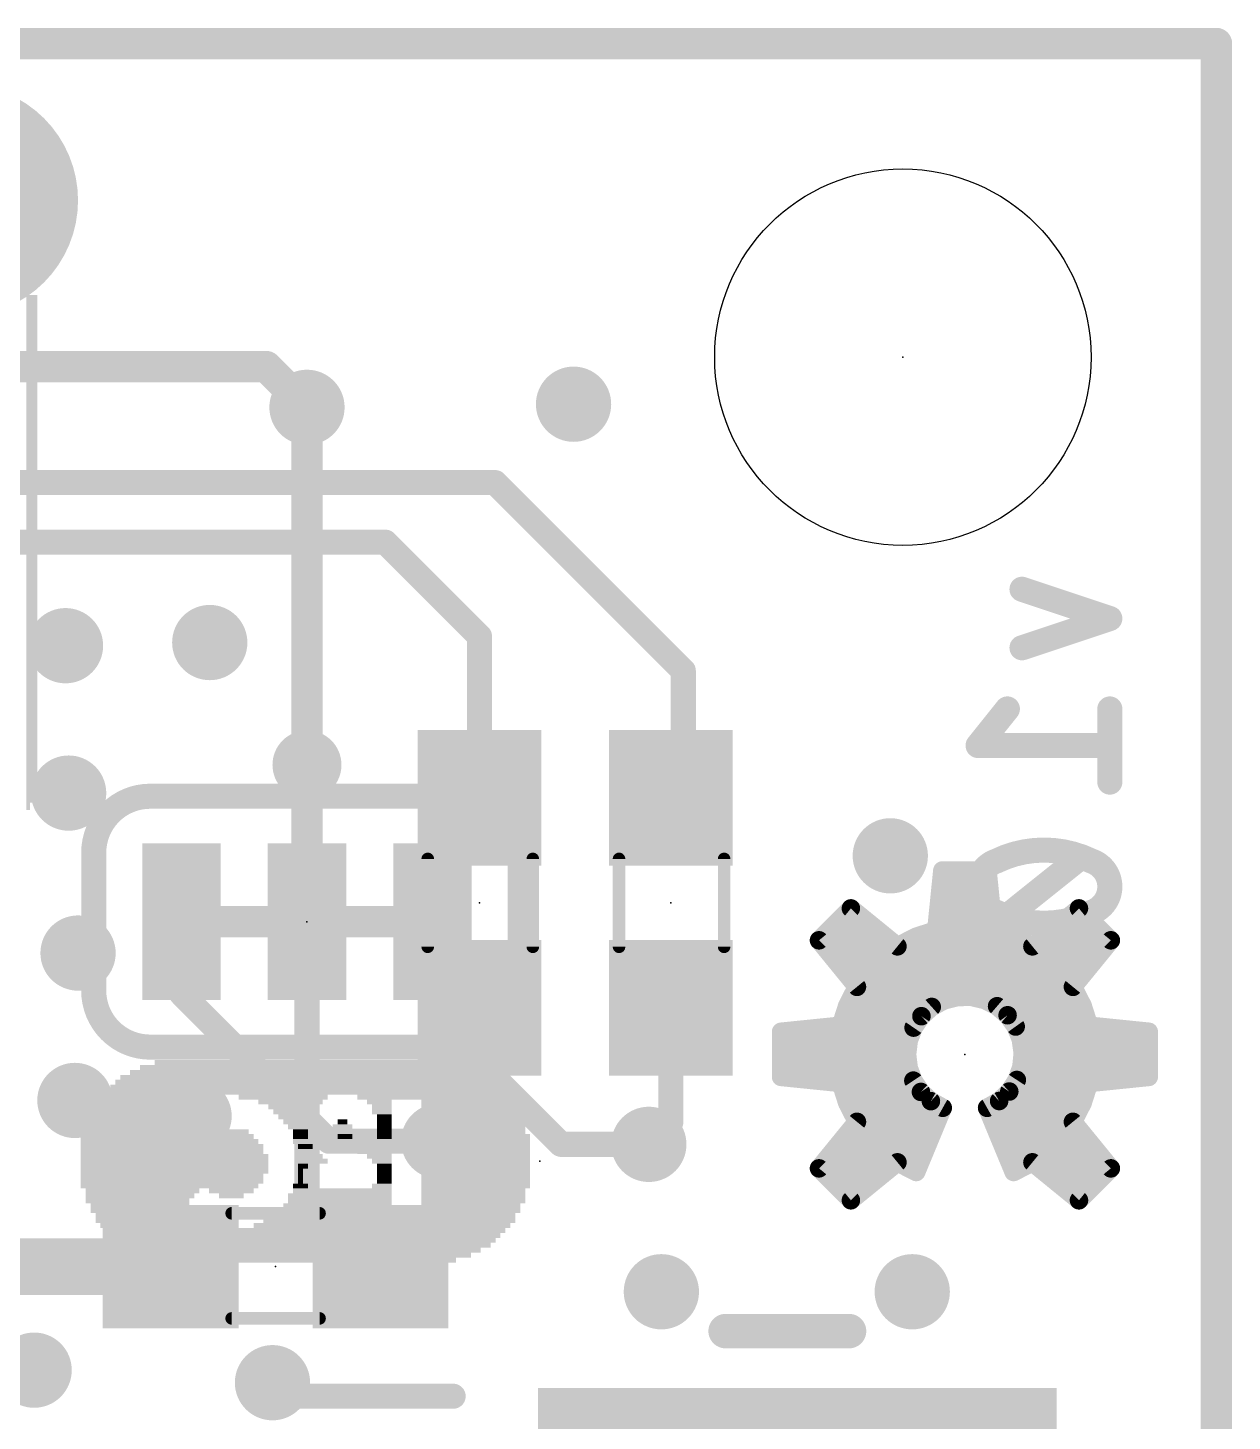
# Model space of a CAD drawing. Extents: x -28 to 74, y -69 to 26.
# Drawn here: x 15.77 to 25.53, y 14.24 to 25.53 of the extents above; entities that cross this region are included whole.
import ezdxf

# ---------------------------------------------------------------- set-up
doc = ezdxf.new("R2010")
doc.units = 0
for name, color, linetype in [('1', 12, 'CONTINUOUS'), ('16', 140, 'CONTINUOUS'), ('17', 183, 'CONTINUOUS'), ('18', 110, 'CONTINUOUS'), ('20', 53, 'CONTINUOUS'), ('21', 41, 'CONTINUOUS'), ('22', 40, 'CONTINUOUS'), ('23', 53, 'CONTINUOUS'), ('24', 53, 'CONTINUOUS'), ('51', 53, 'CONTINUOUS')]:
    doc.layers.add(name, color=color, linetype=linetype)

# ---------------------------------------------------------------- blocks, each defined once
blk = doc.blocks.new('RECT')
blk.add_solid([(-0.5, -0.5), (0.5, -0.5), (-0.5, 0.5), (0.5, 0.5)])
blk = doc.blocks.new('ROUNDP')
at = {"const_width": 0.5}
blk.add_lwpolyline([(0, -0.25, 1), (0, 0.25, 1), (0, -0.25)], format="xyb", dxfattribs=at)
blk = doc.blocks.new('ROUNDV')
at = {"const_width": 0.5}
blk.add_lwpolyline([(0, -0.25, 1), (0, 0.25, 1), (0, -0.25)], format="xyb", dxfattribs=at)

msp = doc.modelspace()

# ---------------------------------------------------------------- linework, layer by layer
at = {"layer": '1'}
for points, const_width in [([(25.4, 25.4), (0, 25.4)], 0.254), ([(25.4, 0), (25.4, 25.4)], 0.254), ([(8.9154, 22.7838), (17.7038, 22.7838)], 0.254), ([(17.7038, 22.7838), (18.034, 22.4536)], 0.254), ([(11.684, 21.844), (19.558, 21.844)], 0.2032), ([(19.558, 21.844), (21.082, 20.32)], 0.2032), ([(12.2428, 21.3614), (18.669, 21.3614)], 0.2032), ([(18.669, 21.3614), (19.431, 20.5994)], 0.2032), ([(19.431, 20.5994), (19.431, 19.2904)], 0.2032), ([(21.082, 20.32), (21.082, 19.392)], 0.2032), ([(18.034, 16.09), (18.034, 19.558)], 0.2032), ([(21.082, 19.392), (20.9804, 19.2904)], 0.2032), ([(19.431, 17.5904), (19.431, 16.8402)], 0.2032), ([(20.9804, 17.5904), (20.9804, 16.6624)], 0.2032), ([(19.431, 16.8402), (19.1008, 16.51)], 0.2032), ([(20.9804, 16.6624), (20.8026, 16.4846)], 0.2032), ([(15.5448, 15.494), (15.0114, 16.0274)], 0.4572), ([(18.63, 15.494), (18.034, 16.09)], 0.2032), ([(16.93, 15.494), (15.5448, 15.494)], 0.4572)]:
    msp.add_lwpolyline(points, dxfattribs=dict(at, const_width=const_width))
for points, const_width in [([(25.4635, 25.4, 1), (25.3365, 25.4)], 0.127), ([(25.4, 25.3365, 1), (25.4, 25.4635)], 0.127), ([(17.7487, 22.8287, 1), (17.6589, 22.7389)], 0.127), ([(17.7038, 22.7203, 1), (17.7038, 22.8473)], 0.127), ([(17.9891, 22.4087, 1), (18.0789, 22.4985)], 0.127), ([(19.5939, 21.8799, 1), (19.5221, 21.8081)], 0.1016), ([(19.558, 21.7932, 1), (19.558, 21.8948)], 0.1016), ([(18.7049, 21.3973, 1), (18.6331, 21.3255)], 0.1016), ([(18.669, 21.3106, 1), (18.669, 21.4122)], 0.1016), ([(19.4818, 20.5994, 1), (19.3802, 20.5994)], 0.1016), ([(19.3951, 20.5635, 1), (19.4669, 20.6353)], 0.1016), ([(21.1328, 20.32, 1), (21.0312, 20.32)], 0.1016), ([(21.0461, 20.2841, 1), (21.1179, 20.3559)], 0.1016), ([(18.0848, 19.558, 1), (17.9832, 19.558)], 0.1016), ([(21.0312, 19.392, 1), (21.1328, 19.392)], 0.1016), ([(21.1179, 19.3561, 1), (21.0461, 19.4279)], 0.1016), ([(19.3802, 19.2904, 1), (19.4818, 19.2904)], 0.1016), ([(20.9445, 19.3263, 1), (21.0163, 19.2545)], 0.1016), ([(19.4818, 17.5904, 1), (19.3802, 17.5904)], 0.1016), ([(21.0312, 17.5904, 1), (20.9296, 17.5904)], 0.1016), ([(19.4669, 16.8043, 1), (19.3951, 16.8761)], 0.1016), ([(19.3802, 16.8402, 1), (19.4818, 16.8402)], 0.1016), ([(20.9296, 16.6624, 1), (21.0312, 16.6624)], 0.1016), ([(21.0163, 16.6265, 1), (20.9445, 16.6983)], 0.1016), ([(19.0649, 16.5459, 1), (19.1367, 16.4741)], 0.1016), ([(20.7667, 16.5205, 1), (20.8385, 16.4487)], 0.1016), ([(18.0699, 16.1259, 1), (17.9981, 16.0541)], 0.1016), ([(17.9832, 16.09, 1), (18.0848, 16.09)], 0.1016), ([(16.93, 15.3797, 1), (16.93, 15.6083)], 0.2286), ([(18.5941, 15.4581, 1), (18.6659, 15.5299)], 0.1016)]:
    msp.add_lwpolyline(points, format="xyb", dxfattribs=dict(at, const_width=const_width))
at = {"layer": '16'}
for points, const_width in [([(25.4, 25.4), (0, 25.4)], 0.254), ([(25.4, 0), (25.4, 25.4)], 0.254), ([(18.034, 22.4536), (18.034, 19.558)], 0.254), ([(23.8252, 20.9804), (24.5364, 20.7433)], 0.2032), ([(24.5364, 20.7433), (23.8252, 20.5063)], 0.2032), ([(23.7067, 20.011), (23.4696, 19.7146)], 0.2032), ([(24.5364, 20.011), (24.5364, 19.4183)], 0.2032), ([(23.4696, 19.7146), (24.5364, 19.7146)], 0.2032), ([(18.034, 19.558), (18.034, 18.288)], 0.254), ([(24.2993, 18.8087), (23.7067, 18.3346)], 0.2032), ([(17.018, 18.288), (17.018, 17.7038)], 0.2032), ([(19.05, 17.526), (19.05, 18.288)], 0.2032), ([(18.2118, 16.51), (17.018, 17.7038)], 0.2032), ([(20.0914, 16.4846), (19.05, 17.526)], 0.2032), ([(19.1008, 16.51), (18.2118, 16.51)], 0.2032), ([(20.8026, 16.4846), (20.0914, 16.4846)], 0.2032)]:
    msp.add_lwpolyline(points, dxfattribs=dict(at, const_width=const_width))
for points, const_width in [([(25.4635, 25.4, 1), (25.3365, 25.4)], 0.127), ([(25.4, 25.3365, 1), (25.4, 25.4635)], 0.127), ([(18.0975, 22.4536, 1), (17.9705, 22.4536)], 0.127), ([(23.8413, 21.0286, 1), (23.8091, 20.9322)], 0.1016), ([(24.5525, 20.6951, 1), (24.5203, 20.7915)], 0.1016), ([(24.5203, 20.6951, 1), (24.5525, 20.7915)], 0.1016), ([(23.8091, 20.5545, 1), (23.8413, 20.4581)], 0.1016), ([(23.7463, 19.9792, 1), (23.667, 20.0427)], 0.1016), ([(24.5872, 20.011, 1), (24.4856, 20.011)], 0.1016), ([(23.4696, 19.7654, 1), (23.4696, 19.6638)], 0.1016), ([(23.4299, 19.7464, 1), (23.5093, 19.6829)], 0.1016), ([(24.5364, 19.6638, 1), (24.5364, 19.7654)], 0.1016), ([(18.0975, 19.558, 1), (17.9705, 19.558)], 0.127), ([(17.9705, 19.558, 1), (18.0975, 19.558)], 0.127), ([(24.4856, 19.4183, 1), (24.5872, 19.4183)], 0.1016), ([(24.003, 18.868, 0.1139), (23.6178, 18.7791)], 0.2032), ([(24.3882, 18.7791, 0.1139), (24.003, 18.868)], 0.2032), ([(24.003, 18.9188, 1), (24.003, 18.8172)], 0.1016), ([(24.003, 18.8172, 1), (24.003, 18.9188)], 0.1016), ([(23.6178, 18.7791, 0.3205), (23.4696, 18.5716)], 0.2032), ([(23.5955, 18.8247, 1), (23.64, 18.7334)], 0.1016), ([(23.6342, 18.731, 1), (23.6013, 18.8271)], 0.1016), ([(24.3311, 18.769, 1), (24.2676, 18.8484)], 0.1016), ([(24.5364, 18.5716, 0.3205), (24.3882, 18.7791)], 0.2032), ([(24.4047, 18.8271, 1), (24.3718, 18.731)], 0.1016), ([(24.366, 18.7334, 1), (24.4105, 18.8247)], 0.1016), ([(23.4696, 18.5716, 0.3205), (23.6178, 18.3642)], 0.2032), ([(23.5204, 18.5716, 1), (23.4188, 18.5716)], 0.1016), ([(23.4188, 18.5716, 1), (23.5204, 18.5716)], 0.1016), ([(24.3882, 18.3642, 0.3205), (24.5364, 18.5716)], 0.2032), ([(24.5872, 18.5716, 1), (24.4856, 18.5716)], 0.1016), ([(24.4856, 18.5716, 1), (24.5872, 18.5716)], 0.1016), ([(23.64, 18.4099, 1), (23.5955, 18.3185)], 0.1016), ([(23.6178, 18.3642, 0.1139), (24.003, 18.2753)], 0.2032), ([(23.6013, 18.3161, 1), (23.6342, 18.4123)], 0.1016), ([(23.6749, 18.3742, 1), (23.7384, 18.2949)], 0.1016), ([(24.003, 18.2753, 0.1139), (24.3882, 18.3642)], 0.2032), ([(24.3718, 18.4123, 1), (24.4047, 18.3161)], 0.1016), ([(24.4105, 18.3185, 1), (24.366, 18.4099)], 0.1016), ([(17.0688, 18.288, 1), (16.9672, 18.288)], 0.1016), ([(17.9705, 18.288, 1), (18.0975, 18.288)], 0.127), ([(19.1008, 18.288, 1), (18.9992, 18.288)], 0.1016), ([(24.003, 18.3261, 1), (24.003, 18.2245)], 0.1016), ([(24.003, 18.2245, 1), (24.003, 18.3261)], 0.1016), ([(17.0539, 17.7397, 1), (16.9821, 17.6679)], 0.1016), ([(16.9672, 17.7038, 1), (17.0688, 17.7038)], 0.1016), ([(19.0859, 17.5619, 1), (19.0141, 17.4901)], 0.1016), ([(18.9992, 17.526, 1), (19.1008, 17.526)], 0.1016), ([(18.2118, 16.5608, 1), (18.2118, 16.4592)], 0.1016), ([(18.1759, 16.4741, 1), (18.2477, 16.5459)], 0.1016), ([(19.1008, 16.4592, 1), (19.1008, 16.5608)], 0.1016), ([(20.0914, 16.5354, 1), (20.0914, 16.4338)], 0.1016), ([(20.0555, 16.4487, 1), (20.1273, 16.5205)], 0.1016), ([(20.8026, 16.4338, 1), (20.8026, 16.5354)], 0.1016)]:
    msp.add_lwpolyline(points, format="xyb", dxfattribs=dict(at, const_width=const_width))
at = {"layer": '20', "const_width": 0.2032}
for points in [[(25.4, 25.4), (0, 25.4)], [(25.4, 0), (25.4, 25.4)]]:
    msp.add_lwpolyline(points, dxfattribs=at)
at = {"layer": '20', "const_width": 0.1016}
for points in [[(25.4508, 25.4, 1), (25.3492, 25.4)], [(25.4, 25.3492, 1), (25.4, 25.4508)]]:
    msp.add_lwpolyline(points, format="xyb", dxfattribs=at)
at = {"layer": '20'}
msp.add_circle((22.86, 22.86), 1.524, dxfattribs=at)
at = {"layer": '21'}
for points, const_width in [([(23.1801, 18.7024), (23.1309, 18.2185)], 0.15), ([(23.5457, 18.7024), (23.1801, 18.7024)], 0.15), ([(23.5949, 18.2185), (23.5457, 18.7024)], 0.15), ([(23.1697, 18.6), (23.5561, 18.6)], 0.15), ([(23.1545, 18.45), (23.5714, 18.45)], 0.15), ([(22.4394, 18.3956), (22.1809, 18.1371)], 0.15), ([(22.8164, 18.0882), (22.4394, 18.3956)], 0.15), ([(24.2864, 18.3956), (23.9094, 18.0882)], 0.15), ([(24.5449, 18.1371), (24.2864, 18.3956)], 0.15), ([(22.3438, 18.3), (22.5566, 18.3)], 0.15), ([(23.1309, 18.2185), (22.9683, 18.1664)], 0.15), ([(23.1392, 18.3), (23.5866, 18.3)], 0.15), ([(23.7576, 18.1664), (23.5949, 18.2185)], 0.15), ([(24.1692, 18.3), (24.382, 18.3)], 0.15), ([(22.1809, 18.1371), (22.4883, 17.7601)], 0.15), ([(22.1938, 18.15), (22.7406, 18.15)], 0.15), ([(22.9683, 18.1664), (22.8164, 18.0882)], 0.15), ([(22.9364, 18.15), (23.7894, 18.15)], 0.15), ([(23.9094, 18.0882), (23.7576, 18.1664)], 0.15), ([(23.9852, 18.15), (24.532, 18.15)], 0.15), ([(24.2375, 17.7601), (24.5449, 18.1371)], 0.15), ([(22.2927, 18), (24.4332, 18)], 0.15), ([(22.4883, 17.7601), (22.4101, 17.6082)], 0.15), ([(22.415, 17.85), (24.3108, 17.85)], 0.15), ([(24.3157, 17.6082), (24.2375, 17.7601)], 0.15), ([(22.4574, 17.7), (24.2685, 17.7)], 0.15), ([(23.094, 17.5975), (23.193, 17.6503)], 0.15), ([(23.193, 17.6503), (23.3017, 17.6782)], 0.15), ([(23.3017, 17.6782), (23.4139, 17.6794)], 0.15), ([(23.4139, 17.6794), (23.5232, 17.6539)], 0.15), ([(23.5232, 17.6539), (23.6232, 17.6032)], 0.15), ([(22.4101, 17.6082), (22.358, 17.4456)], 0.15), ([(22.3915, 17.55), (23.0411, 17.55)], 0.15), ([(23.0105, 17.5226), (23.094, 17.5975)], 0.15), ([(23.6232, 17.6032), (23.7084, 17.5302)], 0.15), ([(23.6853, 17.55), (24.3344, 17.55)], 0.15), ([(23.7084, 17.5302), (23.7738, 17.439)], 0.15), ([(24.3678, 17.4456), (24.3157, 17.6082)], 0.15), ([(22.358, 17.4456), (21.8741, 17.3964)], 0.15), ([(22.9076, 17.325), (22.9471, 17.43)], 0.15), ([(22.9471, 17.43), (23.0105, 17.5226)], 0.15), ([(23.7738, 17.439), (23.8156, 17.3348)], 0.15), ([(24.8517, 17.3964), (24.3678, 17.4456)], 0.15), ([(21.8741, 17.3964), (21.8741, 17.0308)], 0.15), ([(21.9097, 17.4), (22.9358, 17.4)], 0.15), ([(22.8941, 17.2136), (22.9076, 17.325)], 0.15), ([(23.7894, 17.4), (24.8161, 17.4)], 0.15), ([(23.8156, 17.3348), (23.8315, 17.2238)], 0.15), ([(24.8517, 17.0308), (24.8517, 17.3964)], 0.15), ([(21.8741, 17.25), (22.8985, 17.25)], 0.15), ([(22.9071, 17.1041), (22.8941, 17.2136)], 0.15), ([(23.8315, 17.2238), (23.8205, 17.1121)], 0.15), ([(23.8277, 17.25), (24.8517, 17.25)], 0.15), ([(21.8741, 17.1), (22.9086, 17.1)], 0.15), ([(22.9452, 17.0007), (22.9071, 17.1041)], 0.15), ([(23.8205, 17.1121), (23.7833, 17.0062)], 0.15), ([(23.8162, 17.1), (24.8517, 17.1)], 0.15), ([(21.8741, 17.0308), (22.358, 16.9816)], 0.15), ([(22.358, 16.9816), (22.4101, 16.8189)], 0.15), ([(23.0064, 16.9091), (22.9452, 17.0007)], 0.15), ([(23.7833, 17.0062), (23.722, 16.9123)], 0.15), ([(24.3157, 16.8189), (24.3678, 16.9816)], 0.15), ([(24.3678, 16.9816), (24.8517, 17.0308)], 0.15), ([(22.3681, 16.95), (22.9791, 16.95)], 0.15), ([(23.0874, 16.8343), (23.0064, 16.9091)], 0.15), ([(23.722, 16.9123), (23.6401, 16.8355)], 0.15), ([(23.7466, 16.95), (24.3577, 16.95)], 0.15), ([(22.4101, 16.8189), (22.4883, 16.6671)], 0.15), ([(22.4199, 16.8), (23.1487, 16.8)], 0.15), ([(22.9682, 16.2608), (23.1835, 16.7805)], 0.15), ([(23.1835, 16.7805), (23.0874, 16.8343)], 0.15), ([(23.6401, 16.8355), (23.5423, 16.7805)], 0.15), ([(23.5423, 16.7805), (23.7576, 16.2608)], 0.15), ([(23.577, 16.8), (24.306, 16.8)], 0.15), ([(24.2375, 16.6671), (24.3157, 16.8189)], 0.15), ([(22.4883, 16.6671), (22.1809, 16.2901)], 0.15), ([(22.4744, 16.65), (23.1295, 16.65)], 0.15), ([(23.5964, 16.65), (24.2515, 16.65)], 0.15), ([(24.5449, 16.2901), (24.2375, 16.6671)], 0.15), ([(22.3521, 16.5), (23.0673, 16.5)], 0.15), ([(23.6585, 16.5), (24.3738, 16.5)], 0.15), ([(22.1809, 16.2901), (22.4394, 16.0316)], 0.15), ([(22.2298, 16.35), (23.0052, 16.35)], 0.15), ([(22.4394, 16.0316), (22.8164, 16.339)], 0.15), ([(22.8164, 16.339), (22.9682, 16.2608)], 0.15), ([(23.7207, 16.35), (24.4961, 16.35)], 0.15), ([(23.7576, 16.2608), (23.9094, 16.339)], 0.15), ([(23.9094, 16.339), (24.2864, 16.0316)], 0.15), ([(24.2864, 16.0316), (24.5449, 16.2901)], 0.15), ([(22.271, 16.2), (22.646, 16.2)], 0.15), ([(24.0799, 16.2), (24.4548, 16.2)], 0.15), ([(22.421, 16.05), (22.462, 16.05)], 0.15), ([(24.2638, 16.05), (24.3048, 16.05)], 0.15), ([(21.4249, 14.9719), (22.424, 14.9719)], 0.2794), ([(19.2178, 14.4446), (17.9678, 14.4446)], 0.2032)]:
    msp.add_lwpolyline(points, dxfattribs=dict(at, const_width=const_width))
for points, const_width in [([(23.1801, 18.7399, 1), (23.1801, 18.6649)], 0.075), ([(23.2174, 18.6986, 1), (23.1428, 18.7062)], 0.075), ([(23.583, 18.7062, 1), (23.5084, 18.6986)], 0.075), ([(23.5457, 18.6649, 1), (23.5457, 18.7399)], 0.075), ([(23.1697, 18.6375, 1), (23.1697, 18.5625)], 0.075), ([(23.5561, 18.5625, 1), (23.5561, 18.6375)], 0.075), ([(23.1545, 18.4875, 1), (23.1545, 18.4125)], 0.075), ([(23.5714, 18.4125, 1), (23.5714, 18.4875)], 0.075), ([(22.4631, 18.4246, 1), (22.4157, 18.3665)], 0.075), ([(22.4659, 18.3691, 1), (22.4129, 18.4221)], 0.075), ([(24.3129, 18.4221, 1), (24.2599, 18.3691)], 0.075), ([(24.3101, 18.3665, 1), (24.2627, 18.4246)], 0.075), ([(22.3438, 18.3375, 1), (22.3438, 18.2625)], 0.075), ([(22.5566, 18.2625, 1), (22.5566, 18.3375)], 0.075), ([(23.1392, 18.3375, 1), (23.1392, 18.2625)], 0.075), ([(23.1424, 18.1828, 1), (23.1195, 18.2542)], 0.075), ([(23.6064, 18.2542, 1), (23.5835, 18.1828)], 0.075), ([(23.5866, 18.2625, 1), (23.5866, 18.3375)], 0.075), ([(24.1692, 18.3375, 1), (24.1692, 18.2625)], 0.075), ([(24.382, 18.2625, 1), (24.382, 18.3375)], 0.075), ([(22.1544, 18.1636, 1), (22.2074, 18.1106)], 0.075), ([(22.21, 18.1608, 1), (22.1519, 18.1134)], 0.075), ([(22.1938, 18.1875, 1), (22.1938, 18.1125)], 0.075), ([(22.7406, 18.1125, 1), (22.7406, 18.1875)], 0.075), ([(22.9364, 18.1875, 1), (22.9364, 18.1125)], 0.075), ([(22.9568, 18.2021, 1), (22.9797, 18.1307)], 0.075), ([(22.9854, 18.1331, 1), (22.9511, 18.1997)], 0.075), ([(23.0936, 18.2223, 1), (23.1682, 18.2147)], 0.075), ([(23.5576, 18.2147, 1), (23.6322, 18.2223)], 0.075), ([(23.7748, 18.1997, 1), (23.7404, 18.1331)], 0.075), ([(23.7461, 18.1307, 1), (23.769, 18.2021)], 0.075), ([(23.7894, 18.1125, 1), (23.7894, 18.1875)], 0.075), ([(23.9852, 18.1875, 1), (23.9852, 18.1125)], 0.075), ([(24.574, 18.1134, 1), (24.5159, 18.1608)], 0.075), ([(24.5184, 18.1106, 1), (24.5714, 18.1636)], 0.075), ([(24.532, 18.1125, 1), (24.532, 18.1875)], 0.075), ([(22.2927, 18.0375, 1), (22.2927, 17.9625)], 0.075), ([(22.7992, 18.1215, 1), (22.8336, 18.0548)], 0.075), ([(22.7927, 18.0591, 1), (22.8401, 18.1172)], 0.075), ([(23.8857, 18.1172, 1), (23.9331, 18.0591)], 0.075), ([(23.8922, 18.0548, 1), (23.9266, 18.1215)], 0.075), ([(24.4332, 17.9625, 1), (24.4332, 18.0375)], 0.075), ([(22.415, 17.8875, 1), (22.415, 17.8125)], 0.075), ([(22.5217, 17.7429, 1), (22.455, 17.7773)], 0.075), ([(24.2709, 17.7773, 1), (24.2042, 17.7429)], 0.075), ([(24.3108, 17.8125, 1), (24.3108, 17.8875)], 0.075), ([(22.4574, 17.7375, 1), (22.4574, 17.6625)], 0.075), ([(22.4593, 17.7364, 1), (22.5174, 17.7838)], 0.075), ([(23.1837, 17.6867, 1), (23.2023, 17.614)], 0.075), ([(23.2107, 17.6173, 1), (23.1753, 17.6834)], 0.075), ([(23.3013, 17.7157, 1), (23.3021, 17.6407)], 0.075), ([(23.311, 17.6419, 1), (23.2924, 17.7145)], 0.075), ([(23.4224, 17.7159, 1), (23.4054, 17.6429)], 0.075), ([(23.4143, 17.6419, 1), (23.4135, 17.7169)], 0.075), ([(23.5401, 17.6874, 1), (23.5062, 17.6205)], 0.075), ([(23.5146, 17.6174, 1), (23.5317, 17.6905)], 0.075), ([(24.2085, 17.7838, 1), (24.2666, 17.7364)], 0.075), ([(24.2685, 17.6625, 1), (24.2685, 17.7375)], 0.075), ([(22.3915, 17.5875, 1), (22.3915, 17.5125)], 0.075), ([(22.3768, 17.6254, 1), (22.4434, 17.5911)], 0.075), ([(22.4458, 17.5968, 1), (22.3744, 17.6197)], 0.075), ([(23.0411, 17.5125, 1), (23.0411, 17.5875)], 0.075), ([(23.0764, 17.6305, 1), (23.1117, 17.5644)], 0.075), ([(23.1191, 17.5695, 1), (23.069, 17.6254)], 0.075), ([(23.6477, 17.6317, 1), (23.5988, 17.5747)], 0.075), ([(23.6063, 17.5698, 1), (23.6402, 17.6367)], 0.075), ([(23.6853, 17.5875, 1), (23.6853, 17.5125)], 0.075), ([(23.7389, 17.552, 1), (23.6779, 17.5083)], 0.075), ([(24.3515, 17.6197, 1), (24.28, 17.5968)], 0.075), ([(24.2824, 17.5911, 1), (24.3491, 17.6254)], 0.075), ([(24.3344, 17.5125, 1), (24.3344, 17.5875)], 0.075), ([(22.3223, 17.457, 1), (22.3937, 17.4341)], 0.075), ([(22.3618, 17.4083, 1), (22.3542, 17.4829)], 0.075), ([(22.9822, 17.4168, 1), (22.912, 17.4432)], 0.075), ([(22.9855, 17.5505, 1), (23.0355, 17.4947)], 0.075), ([(23.0414, 17.5014, 1), (22.9795, 17.5438)], 0.075), ([(23.684, 17.5017, 1), (23.7328, 17.5586)], 0.075), ([(23.8086, 17.4529, 1), (23.739, 17.425)], 0.075), ([(23.7433, 17.4171, 1), (23.8043, 17.4608)], 0.075), ([(24.3716, 17.4829, 1), (24.364, 17.4083)], 0.075), ([(24.3321, 17.4341, 1), (24.4035, 17.457)], 0.075), ([(21.9116, 17.3964, 1), (21.8366, 17.3964)], 0.075), ([(21.8703, 17.4337, 1), (21.8779, 17.3591)], 0.075), ([(21.9097, 17.4375, 1), (21.9097, 17.3625)], 0.075), ([(22.9448, 17.3205, 1), (22.8703, 17.3295)], 0.075), ([(22.9162, 17.4512, 1), (22.9781, 17.4088)], 0.075), ([(22.9358, 17.3625, 1), (22.9358, 17.4375)], 0.075), ([(23.7894, 17.4375, 1), (23.7894, 17.3625)], 0.075), ([(23.8527, 17.3401, 1), (23.7785, 17.3295)], 0.075), ([(23.7808, 17.3209, 1), (23.8504, 17.3488)], 0.075), ([(24.8892, 17.3964, 1), (24.8142, 17.3964)], 0.075), ([(24.8161, 17.3625, 1), (24.8161, 17.4375)], 0.075), ([(24.8479, 17.3591, 1), (24.8555, 17.4337)], 0.075), ([(21.8741, 17.2875, 1), (21.8741, 17.2125)], 0.075), ([(22.9314, 17.218, 1), (22.8569, 17.2092)], 0.075), ([(22.8725, 17.3382, 1), (22.9427, 17.3118)], 0.075), ([(22.8985, 17.2125, 1), (22.8985, 17.2875)], 0.075), ([(23.8277, 17.2875, 1), (23.8277, 17.2125)], 0.075), ([(23.8688, 17.2201, 1), (23.7941, 17.2274)], 0.075), ([(23.7943, 17.2185, 1), (23.8686, 17.2291)], 0.075), ([(24.8517, 17.2125, 1), (24.8517, 17.2875)], 0.075), ([(21.8741, 17.1375, 1), (21.8741, 17.0625)], 0.075), ([(22.8569, 17.2181, 1), (22.9314, 17.2091)], 0.075), ([(22.9422, 17.1171, 1), (22.8719, 17.0912)], 0.075), ([(22.9086, 17.0625, 1), (22.9086, 17.1375)], 0.075), ([(23.8162, 17.1375, 1), (23.8162, 17.0625)], 0.075), ([(23.7832, 17.1158, 1), (23.8578, 17.1084)], 0.075), ([(23.8558, 17.0997, 1), (23.7851, 17.1245)], 0.075), ([(24.8517, 17.0625, 1), (24.8517, 17.1375)], 0.075), ([(21.8779, 17.0681, 1), (21.8703, 16.9935)], 0.075), ([(21.8366, 17.0308, 1), (21.9116, 17.0308)], 0.075), ([(22.3937, 16.993, 1), (22.3223, 16.9701)], 0.075), ([(22.3542, 16.9443, 1), (22.3618, 17.0189)], 0.075), ([(22.8698, 17.0997, 1), (22.9443, 17.1085)], 0.075), ([(22.9764, 17.0216, 1), (22.914, 16.9799)], 0.075), ([(22.91, 16.9878, 1), (22.9804, 17.0137)], 0.075), ([(23.7479, 17.0187, 1), (23.8186, 16.9938)], 0.075), ([(23.8147, 16.9858, 1), (23.7519, 17.0267)], 0.075), ([(24.364, 17.0189, 1), (24.3716, 16.9443)], 0.075), ([(24.4035, 16.9701, 1), (24.3321, 16.993)], 0.075), ([(24.8142, 17.0308, 1), (24.8892, 17.0308)], 0.075), ([(24.8555, 16.9935, 1), (24.8479, 17.0681)], 0.075), ([(22.3681, 16.9875, 1), (22.3681, 16.9125)], 0.075), ([(23.0319, 16.9367, 1), (22.981, 16.8816)], 0.075), ([(22.9753, 16.8883, 1), (23.0376, 16.93)], 0.075), ([(22.9791, 16.9125, 1), (22.9791, 16.9875)], 0.075), ([(23.6906, 16.9327, 1), (23.7534, 16.8918)], 0.075), ([(23.7476, 16.8849, 1), (23.6963, 16.9396)], 0.075), ([(23.7466, 16.9875, 1), (23.7466, 16.9125)], 0.075), ([(24.3577, 16.9125, 1), (24.3577, 16.9875)], 0.075), ([(22.4434, 16.8361, 1), (22.3768, 16.8017)], 0.075), ([(22.3744, 16.8075, 1), (22.4458, 16.8304)], 0.075), ([(22.4199, 16.8375, 1), (22.4199, 16.7625)], 0.075), ([(23.1057, 16.867, 1), (23.069, 16.8016)], 0.075), ([(23.0619, 16.8068, 1), (23.1128, 16.8619)], 0.075), ([(23.1487, 16.7625, 1), (23.1487, 16.8375)], 0.075), ([(23.2182, 16.7661, 1), (23.1489, 16.7948)], 0.075), ([(23.1652, 16.7478, 1), (23.2018, 16.8132)], 0.075), ([(23.577, 16.7948, 1), (23.5077, 16.7661)], 0.075), ([(23.5239, 16.8132, 1), (23.5607, 16.7478)], 0.075), ([(23.577, 16.8375, 1), (23.577, 16.7625)], 0.075), ([(23.6144, 16.8629, 1), (23.6657, 16.8082)], 0.075), ([(23.6585, 16.8029, 1), (23.6217, 16.8682)], 0.075), ([(24.28, 16.8304, 1), (24.3515, 16.8075)], 0.075), ([(24.3491, 16.8017, 1), (24.2824, 16.8361)], 0.075), ([(24.306, 16.7625, 1), (24.306, 16.8375)], 0.075), ([(22.4744, 16.6875, 1), (22.4744, 16.6125)], 0.075), ([(22.455, 16.6499, 1), (22.5217, 16.6843)], 0.075), ([(22.5174, 16.6434, 1), (22.4593, 16.6908)], 0.075), ([(23.1295, 16.6125, 1), (23.1295, 16.6875)], 0.075), ([(23.5964, 16.6875, 1), (23.5964, 16.6125)], 0.075), ([(24.2042, 16.6843, 1), (24.2709, 16.6499)], 0.075), ([(24.2666, 16.6908, 1), (24.2085, 16.6434)], 0.075), ([(24.2515, 16.6125, 1), (24.2515, 16.6875)], 0.075), ([(22.3521, 16.5375, 1), (22.3521, 16.4625)], 0.075), ([(23.0673, 16.4625, 1), (23.0673, 16.5375)], 0.075), ([(23.6585, 16.5375, 1), (23.6585, 16.4625)], 0.075), ([(24.3738, 16.4625, 1), (24.3738, 16.5375)], 0.075), ([(22.2074, 16.3166, 1), (22.1544, 16.2636)], 0.075), ([(22.2298, 16.3875, 1), (22.2298, 16.3125)], 0.075), ([(22.8336, 16.3723, 1), (22.7992, 16.3056)], 0.075), ([(22.8401, 16.3099, 1), (22.7927, 16.368)], 0.075), ([(23.0052, 16.3125, 1), (23.0052, 16.3875)], 0.075), ([(23.7207, 16.3875, 1), (23.7207, 16.3125)], 0.075), ([(23.9331, 16.368, 1), (23.8857, 16.3099)], 0.075), ([(23.9266, 16.3056, 1), (23.8922, 16.3723)], 0.075), ([(24.4961, 16.3125, 1), (24.4961, 16.3875)], 0.075), ([(24.5714, 16.2636, 1), (24.5184, 16.3166)], 0.075), ([(22.1519, 16.3138, 1), (22.21, 16.2664)], 0.075), ([(22.271, 16.2375, 1), (22.271, 16.1625)], 0.075), ([(22.646, 16.1625, 1), (22.646, 16.2375)], 0.075), ([(22.9336, 16.2751, 1), (23.0029, 16.2464)], 0.075), ([(22.951, 16.2274, 1), (22.9854, 16.2941)], 0.075), ([(23.7404, 16.2941, 1), (23.7748, 16.2274)], 0.075), ([(23.723, 16.2464, 1), (23.7923, 16.2751)], 0.075), ([(24.0799, 16.2375, 1), (24.0799, 16.1625)], 0.075), ([(24.4548, 16.1625, 1), (24.4548, 16.2375)], 0.075), ([(24.5159, 16.2664, 1), (24.574, 16.3138)], 0.075), ([(22.421, 16.0875, 1), (22.421, 16.0125)], 0.075), ([(22.4157, 16.0606, 1), (22.4631, 16.0025)], 0.075), ([(22.4129, 16.0051, 1), (22.4659, 16.0581)], 0.075), ([(22.462, 16.0125, 1), (22.462, 16.0875)], 0.075), ([(24.2638, 16.0875, 1), (24.2638, 16.0125)], 0.075), ([(24.2599, 16.0581, 1), (24.3129, 16.0051)], 0.075), ([(24.2627, 16.0025, 1), (24.3101, 16.0606)], 0.075), ([(24.3048, 16.0125, 1), (24.3048, 16.0875)], 0.075), ([(21.4249, 15.0417, 1), (21.4249, 14.902)], 0.1397), ([(22.424, 14.902, 1), (22.424, 15.0417)], 0.1397), ([(17.9678, 14.4954, 1), (17.9678, 14.3938)], 0.1016), ([(19.2178, 14.3938, 1), (19.2178, 14.4954)], 0.1016)]:
    msp.add_lwpolyline(points, format="xyb", dxfattribs=dict(at, const_width=const_width))
at = {"layer": '22'}
for points, const_width in [([(16.764, 19.304, 0.4142), (16.3068, 18.8468)], 0.2032), ([(16.764, 19.3548, 1), (16.764, 19.2532)], 0.1016), ([(16.764, 19.2532, 1), (16.764, 19.3548)], 0.1016), ([(19.7612, 18.8468, 0.4142), (19.304, 19.304)], 0.2032), ([(19.304, 19.3548, 1), (19.304, 19.2532)], 0.1016), ([(19.304, 19.2532, 1), (19.304, 19.3548)], 0.1016), ([(16.3576, 18.8468, 1), (16.256, 18.8468)], 0.1016), ([(16.256, 18.8468, 1), (16.3576, 18.8468)], 0.1016), ([(19.812, 18.8468, 1), (19.7104, 18.8468)], 0.1016), ([(19.7104, 18.8468, 1), (19.812, 18.8468)], 0.1016), ([(16.3068, 17.7292, 0.4142), (16.764, 17.272)], 0.2032), ([(16.3576, 17.7292, 1), (16.256, 17.7292)], 0.1016), ([(19.304, 17.272, 0.4142), (19.7612, 17.7292)], 0.2032), ([(19.812, 17.7292, 1), (19.7104, 17.7292)], 0.1016), ([(16.256, 17.7292, 1), (16.3576, 17.7292)], 0.1016), ([(19.7104, 17.7292, 1), (19.812, 17.7292)], 0.1016), ([(16.764, 17.3228, 1), (16.764, 17.2212)], 0.1016), ([(16.764, 17.2212, 1), (16.764, 17.3228)], 0.1016), ([(19.304, 17.3228, 1), (19.304, 17.2212)], 0.1016), ([(19.304, 17.2212, 1), (19.304, 17.3228)], 0.1016)]:
    msp.add_lwpolyline(points, format="xyb", dxfattribs=dict(at, const_width=const_width))
at = {"layer": '22', "const_width": 0.2032}
for points in [[(19.304, 19.304), (16.764, 19.304)], [(16.3068, 17.7292), (16.3068, 18.8468)], [(19.7612, 17.7292), (19.7612, 18.8468)], [(16.764, 17.272), (19.304, 17.272)]]:
    msp.add_lwpolyline(points, dxfattribs=at)
at = {"layer": '23'}
for p in [(22.86, 22.86), (19.431, 18.4404), (20.9804, 18.4404), (23.3629, 17.2136), (17.78, 15.494)]:
    msp.add_point(p, dxfattribs=at)
at = {"layer": '24'}
for p in [(18.034, 18.288), (19.9212, 16.3474)]:
    msp.add_point(p, dxfattribs=at)
at = {"layer": '51', "const_width": 0.1016}
for points in [[(19.012, 18.7964), (19.012, 18.0844)], [(19.863, 18.7964), (19.863, 18.0844)], [(20.5614, 18.7964), (20.5614, 18.0844)], [(21.4124, 18.7964), (21.4124, 18.0844)], [(17.424, 15.926), (18.136, 15.926)], [(17.424, 15.075), (18.136, 15.075)]]:
    msp.add_lwpolyline(points, dxfattribs=at)
at = {"layer": '51', "const_width": 0.0508}
for points in [[(19.0374, 18.7964, 1), (18.9866, 18.7964)], [(19.8884, 18.7964, 1), (19.8376, 18.7964)], [(20.5868, 18.7964, 1), (20.536, 18.7964)], [(21.4378, 18.7964, 1), (21.387, 18.7964)], [(18.9866, 18.0844, 1), (19.0374, 18.0844)], [(19.8376, 18.0844, 1), (19.8884, 18.0844)], [(20.536, 18.0844, 1), (20.5868, 18.0844)], [(21.387, 18.0844, 1), (21.4378, 18.0844)], [(17.424, 15.9514, 1), (17.424, 15.9006)], [(18.136, 15.9006, 1), (18.136, 15.9514)], [(17.424, 15.1004, 1), (17.424, 15.0496)], [(18.136, 15.0496, 1), (18.136, 15.1004)]]:
    msp.add_lwpolyline(points, format="xyb", dxfattribs=at)

# ---------------------------------------------------------------- block references
at = {"layer": '1', "xscale": 1.1, "rotation": 270}
for p in [(19.431, 19.2904), (20.9804, 19.2904), (19.431, 17.5904), (20.9804, 17.5904)]:
    msp.add_blockref('RECT', p, dxfattribs=at)
at = {"layer": '1', "xscale": 1.1}
for p in [(16.93, 15.494), (18.63, 15.494)]:
    msp.add_blockref('RECT', p, dxfattribs=at)
at = {"layer": '1', "xscale": 4.2, "yscale": 1.7, "rotation": 180}
msp.add_blockref('RECT', (22.006, 13.661), dxfattribs=at)
at = {"layer": '16', "rotation": 180}
for p, xscale, yscale in [((17.018, 18.288), 0.635, 1.27), ((18.034, 18.288), 0.635, 1.27), ((19.05, 18.288), 0.635, 1.27), ((17.526, 18.288), 0.4064, 0.254), ((18.542, 18.288), 0.4064, 0.254)]:
    msp.add_blockref('RECT', p, dxfattribs=dict(at, xscale=xscale, yscale=yscale))
at = {"layer": '17', "xscale": 1.8796, "yscale": 1.8796, "rotation": 90}
msp.add_blockref('ROUNDP', (15.24, 24.13), dxfattribs=at)
msp.add_blockref('ROUNDP', (15.24, 24.13), dxfattribs=at)
at = {"layer": '18'}
for p, xscale, yscale in [((18.034, 22.4536), 0.6096, 0.6096), ((18.034, 22.4536), 0.6096, 0.6096), ((20.193, 22.479), 0.6096, 0.6096), ((20.193, 22.479), 0.6096, 0.6096), ((16.0782, 20.5232), 0.6096, 0.6096), ((16.0782, 20.5232), 0.6096, 0.6096), ((17.2466, 20.5486), 0.6096, 0.6096), ((17.2466, 20.5486), 0.6096, 0.6096), ((18.034, 19.558), 0.5588, 0.5588), ((18.034, 19.558), 0.5588, 0.5588), ((16.1036, 19.3294), 0.6096, 0.6096), ((16.1036, 19.3294), 0.6096, 0.6096), ((22.7584, 18.8214), 0.6096, 0.6096), ((22.7584, 18.8214), 0.6096, 0.6096), ((16.1798, 18.034), 0.6096, 0.6096), ((16.1798, 18.034), 0.6096, 0.6096), ((16.1544, 16.8402), 0.6096, 0.6096), ((16.1544, 16.8402), 0.6096, 0.6096), ((17.1196, 16.7132), 0.6096, 0.6096), ((17.1196, 16.7132), 0.6096, 0.6096), ((19.1008, 16.51), 0.6096, 0.6096), ((19.1008, 16.51), 0.6096, 0.6096), ((20.8026, 16.4846), 0.6096, 0.6096), ((20.8026, 16.4846), 0.6096, 0.6096), ((20.9042, 15.2908), 0.6096, 0.6096), ((20.9042, 15.2908), 0.6096, 0.6096), ((22.9362, 15.2908), 0.6096, 0.6096), ((22.9362, 15.2908), 0.6096, 0.6096), ((15.8242, 14.6558), 0.6096, 0.6096), ((15.8242, 14.6558), 0.6096, 0.6096), ((17.7546, 14.5542), 0.6096, 0.6096), ((17.7546, 14.5542), 0.6096, 0.6096)]:
    msp.add_blockref('ROUNDV', p, dxfattribs=dict(at, xscale=xscale, yscale=yscale))
at = {"layer": '21', "yscale": 0.03, "rotation": 90}
for p, xscale in [((15.775, 21.2778), 4.17), ((15.805, 21.3078), 4.11), ((15.835, 21.3228), 4.08)]:
    msp.add_blockref('RECT', p, dxfattribs=dict(at, xscale=xscale))
at = {"layer": '22'}
for p, xscale, yscale, rotation in [((15.78, 21.2778), 4.17, 0.02, 90), ((15.805, 21.3078), 4.11, 0.03, 90), ((15.835, 21.3228), 4.08, 0.03, 90), ((18.0212, 17.1474), 2.44, 0.04, 180), ((18.0212, 17.0274), 3, 0.04, 180), ((18.0212, 17.0674), 2.84, 0.04, 180), ((18.0212, 17.1074), 2.68, 0.04, 180), ((18.0212, 16.9074), 3.24, 0.04, 180), ((18.0212, 16.9474), 3.16, 0.04, 180), ((18.0212, 16.9874), 3.08, 0.04, 180), ((16.7612, 16.8274), 0.88, 0.04, 180), ((17.8412, 16.8674), 0.72, 0.04, 180), ((17.9012, 16.8274), 0.52, 0.04, 180), ((19.0612, 16.8674), 1.24, 0.04, 180), ((18.6212, 16.8274), 0.2, 0.04, 180), ((19.3412, 16.8274), 0.76, 0.04, 180), ((16.6812, 16.7474), 0.8, 0.04, 180), ((16.6812, 16.7074), 0.8, 0.04, 180), ((16.7212, 16.7874), 0.8, 0.04, 180), ((17.9212, 16.7874), 0.4, 0.04, 180), ((17.9212, 16.7474), 0.32, 0.04, 180), ((17.9412, 16.7074), 0.28, 0.04, 180), ((18.6412, 16.7874), 0.16, 0.04, 180), ((18.6412, 16.7474), 0.16, 0.04, 180), ((18.6612, 16.7074), 0.12, 0.04, 180), ((19.3412, 16.7874), 0.76, 0.04, 180), ((19.3612, 16.7474), 0.8, 0.04, 180), ((19.3612, 16.7074), 0.8, 0.04, 180), ((16.6612, 16.6674), 0.84, 0.04, 180), ((16.6612, 16.6274), 0.84, 0.04, 180), ((16.6812, 16.5874), 0.88, 0.04, 180), ((17.4212, 16.5874), 0.28, 0.04, 180), ((17.9412, 16.6674), 0.2, 0.04, 180), ((17.9612, 16.6274), 0.16, 0.04, 180), ((17.9812, 16.5874), 0.12, 0.04, 180), ((18.3212, 16.6274), 0.16, 0.04, 180), ((18.3212, 16.5874), 0.16, 0.04, 180), ((18.3212, 16.6674), 0.08, 0.04, 180), ((18.6612, 16.6674), 0.12, 0.04, 180), ((18.6612, 16.6274), 0.12, 0.04, 180), ((18.6612, 16.5874), 0.12, 0.04, 180), ((19.3812, 16.6674), 0.84, 0.04, 180), ((19.3812, 16.6274), 0.84, 0.04, 180), ((19.3812, 16.5874), 0.84, 0.04, 180), ((16.6812, 16.5474), 0.96, 0.04, 180), ((16.9212, 16.5074), 1.44, 0.04, 180), ((16.9412, 16.4674), 1.48, 0.04, 180), ((17.4212, 16.5474), 0.36, 0.04, 180), ((17.9812, 16.5474), 0.12, 0.04, 180), ((18.0012, 16.5074), 0.16, 0.04, 180), ((18.0212, 16.4674), 0.12, 0.04, 180), ((18.3412, 16.5474), 0.12, 0.04, 180), ((18.4012, 16.5074), 0.16, 0.04, 180), ((18.5412, 16.4674), 0.36, 0.04, 180), ((18.6412, 16.5074), 0.16, 0.04, 180), ((18.6612, 16.5474), 0.12, 0.04, 180), ((19.4012, 16.5474), 0.88, 0.04, 180), ((19.4012, 16.5074), 0.88, 0.04, 180), ((19.4012, 16.4674), 0.88, 0.04, 180), ((16.9412, 16.4274), 1.48, 0.04, 180), ((16.9612, 16.3874), 1.52, 0.04, 180), ((16.9612, 16.3474), 1.52, 0.04, 180), ((18.0412, 16.4274), 0.16, 0.04, 180), ((18.0612, 16.3874), 0.2, 0.04, 180), ((18.0812, 16.3474), 0.24, 0.04, 180), ((18.5812, 16.4274), 0.28, 0.04, 180), ((18.6212, 16.3874), 0.2, 0.04, 180), ((18.6412, 16.3474), 0.16, 0.04, 180), ((19.4012, 16.4274), 0.88, 0.04, 180), ((19.4012, 16.3874), 0.88, 0.04, 180), ((19.4012, 16.3474), 0.88, 0.04, 180), ((16.9612, 16.3074), 1.52, 0.04, 180), ((16.9612, 16.2674), 1.52, 0.04, 180), ((18.0012, 16.3074), 0.08, 0.04, 180), ((17.9812, 16.2674), 0.04, 0.04, 180), ((18.6612, 16.3074), 0.12, 0.04, 180), ((18.6612, 16.2674), 0.12, 0.04, 180), ((19.4012, 16.3074), 0.88, 0.04, 180), ((19.4012, 16.2674), 0.88, 0.04, 180), ((16.9412, 16.2274), 1.48, 0.04, 180), ((16.9412, 16.1874), 1.48, 0.04, 180), ((16.9212, 16.1474), 1.44, 0.04, 180), ((17.9812, 16.1474), 0.12, 0.04, 180), ((17.9812, 16.2274), 0.04, 0.04, 180), ((17.9812, 16.1874), 0.04, 0.04, 180), ((18.6412, 16.1474), 0.16, 0.04, 180), ((18.6612, 16.2274), 0.12, 0.04, 180), ((18.6612, 16.1874), 0.12, 0.04, 180), ((19.4012, 16.2274), 0.88, 0.04, 180), ((19.4012, 16.1874), 0.88, 0.04, 180), ((19.4012, 16.1474), 0.88, 0.04, 180), ((16.7012, 16.1074), 0.92, 0.04, 180), ((16.6812, 16.0674), 0.88, 0.04, 180), ((16.6612, 16.0274), 0.84, 0.04, 180), ((17.4212, 16.1074), 0.36, 0.04, 180), ((17.4212, 16.0674), 0.2, 0.04, 180), ((18.3012, 16.0674), 0.84, 0.04, 180), ((18.3012, 16.0274), 0.84, 0.04, 180), ((18.3212, 16.1074), 0.8, 0.04, 180), ((19.3812, 16.1074), 0.84, 0.04, 180), ((19.3812, 16.0674), 0.84, 0.04, 180), ((19.3812, 16.0274), 0.84, 0.04, 180), ((16.6812, 15.9874), 0.8, 0.04, 180), ((16.6812, 15.9474), 0.8, 0.04, 180), ((16.7012, 15.9074), 0.76, 0.04, 180), ((18.2412, 15.9074), 0.96, 0.04, 180), ((18.2612, 15.9474), 0.92, 0.04, 180), ((18.2812, 15.9874), 0.88, 0.04, 180), ((19.3612, 15.9874), 0.8, 0.04, 180), ((19.3612, 15.9474), 0.8, 0.04, 180), ((19.3412, 15.9074), 0.76, 0.04, 180), ((16.7412, 15.8674), 0.84, 0.04, 180), ((16.8012, 15.8274), 0.88, 0.04, 180), ((18.0212, 15.7874), 3.24, 0.04, 180), ((18.1812, 15.8274), 1.16, 0.04, 180), ((18.2012, 15.8674), 1.04, 0.04, 180), ((19.3012, 15.8274), 0.76, 0.04, 180), ((19.3412, 15.8674), 0.76, 0.04, 180), ((18.0212, 15.7474), 3.16, 0.04, 180), ((18.0212, 15.7074), 3.08, 0.04, 180), ((18.0212, 15.6674), 3, 0.04, 180), ((18.0212, 15.6274), 2.84, 0.04, 180), ((18.0212, 15.5874), 2.68, 0.04, 180), ((18.0212, 15.5474), 2.44, 0.04, 180)]:
    msp.add_blockref('RECT', p, dxfattribs=dict(at, xscale=xscale, yscale=yscale, rotation=rotation))
at = {"layer": '22', "yscale": 0.04, "rotation": 180}
msp.add_blockref('RECT', (16.8612, 16.8674), dxfattribs=at)
at = {"layer": '51', "xscale": 0.5001, "yscale": 0.95, "rotation": 270}
for p in [(19.4361, 19.0285), (20.9855, 19.0285), (19.4361, 17.8602), (20.9855, 17.8602)]:
    msp.add_blockref('RECT', p, dxfattribs=at)
at = {"layer": '51', "xscale": 0.5001, "yscale": 0.95}
for p in [(17.1919, 15.4991), (18.3603, 15.4991)]:
    msp.add_blockref('RECT', p, dxfattribs=at)

doc.saveas('drawing.dxf')
